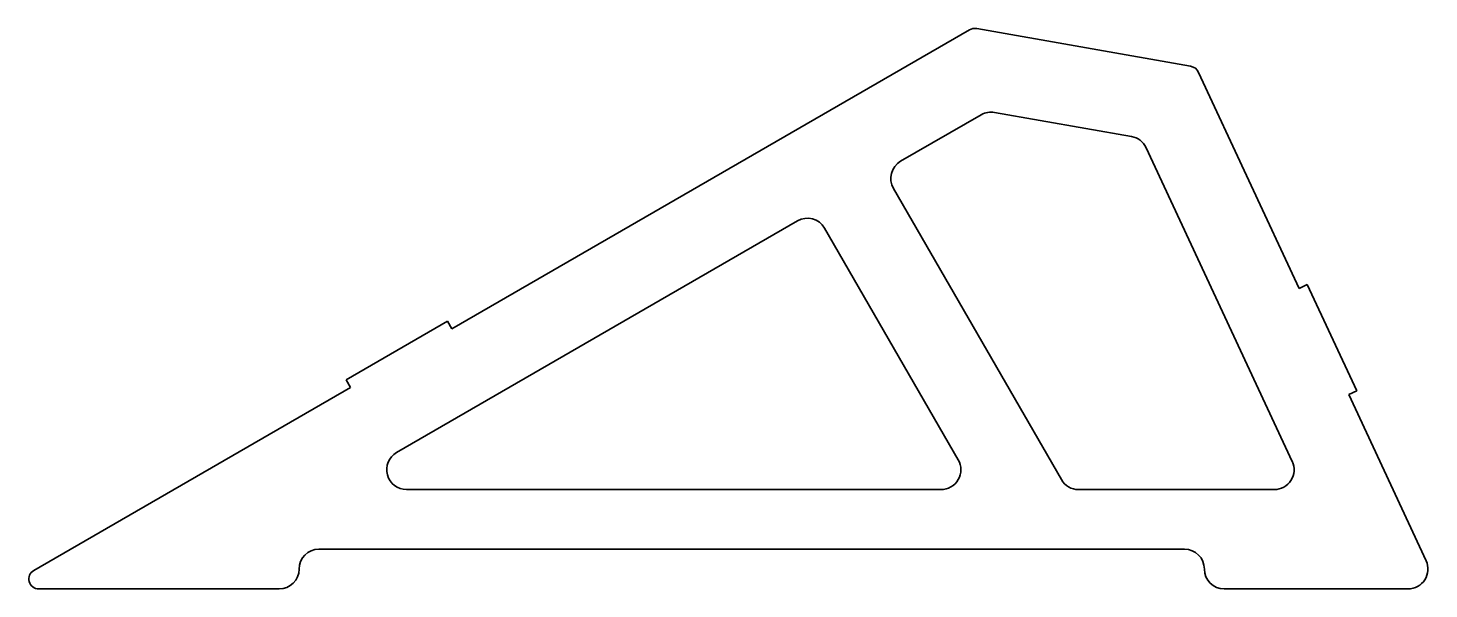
# Model space of a CAD drawing. Header units: inches. Extents: x 0 to 353, y 0 to 141.
import ezdxf

# ---------------------------------------------------------------- set-up
doc = ezdxf.new("R2010")
doc.units = ezdxf.units.IN
doc.header["$MEASUREMENT"] = 0
doc.layers.add('SIMUMAK Visible (ISO)', color=7, linetype='Continuous', lineweight=35)

# ---------------------------------------------------------------- blocks, each defined once
blk = doc.blocks.new('PTM-03-FITVLR01_Sheet_7_PTM-03-FITVLR01')
at = {"layer": 'SIMUMAK Visible (ISO)'}
for p, q in [((60.69, 70.17), (-69.63, -5.07)), ((116.4, 61), (62.54, 70.49)), ((143.76, 5.1), (118.42, 59.45)), ((43.38, 37.08), (63.68, 48.8)), ((67.04, 49.39), (101.52, 43.31)), ((105.19, 40.5), (141.99, -38.42)), ((83.86, -43.03), (41.55, 30.25)), ((-83.55, -36.2), (17.4, 22.08)), ((24.23, 20.25), (57.88, -38.03)), ((143.76, 5.1), (145.8, 6.05)), ((145.8, 6.05), (158.27, -20.68)), ((-96.3, -17.87), (-70.75, -3.12)), ((-70.75, -3.12), (-69.63, -5.07)), ((-95.18, -19.82), (-174.93, -65.87)), ((-95.18, -19.82), (-96.3, -17.87)), ((158.27, -20.68), (156.23, -21.63)), ((175.71, -63.42), (156.23, -21.63)), ((53.55, -45.53), (-81.05, -45.53)), ((137.46, -45.53), (88.19, -45.53)), ((-103.12, -60.53), (114.88, -60.53)), ((-113.12, -70.53), (-173.68, -70.53)), ((171.18, -70.53), (124.88, -70.53))]:
    blk.add_line(p, q, dxfattribs=at)
for centre, radius, start, end in [((62.06, 67.78), 2.75, 80, 120), ((115.93, 58.29), 2.75, 25, 80), ((66.18, 44.47), 5, 80, 120), ((100.65, 38.39), 5, 25, 80), ((45.88, 32.75), 5, 120, 210), ((19.9, 17.75), 5, 30, 120), ((-81.05, -40.53), 5, 120, 270), ((53.55, -40.53), 5, 270, 30), ((137.46, -40.53), 5, 270, 25), ((88.19, -40.53), 5, 210, 270), ((-103.12, -65.53), 5, 90, 180), ((114.88, -65.53), 5, 0, 90)]:
    blk.add_arc(centre, radius, start, end, dxfattribs=at)
at = {"layer": 'SIMUMAK Visible (ISO)', "extrusion": (0, 0, -1)}
for centre, radius, start, end in [((-171.18, -65.53), 5, 155, 270), ((173.68, -68.03), 2.5, 270, 60), ((113.12, -65.53), 5, 180, 270), ((-124.88, -65.53), 5, 270, 360)]:
    blk.add_arc(centre, radius, start, end, dxfattribs=at)

msp = doc.modelspace()

# ---------------------------------------------------------------- block references
msp.add_blockref('PTM-03-FITVLR01_Sheet_7_PTM-03-FITVLR01', (176.14, 70.53))

doc.saveas('drawing.dxf')
